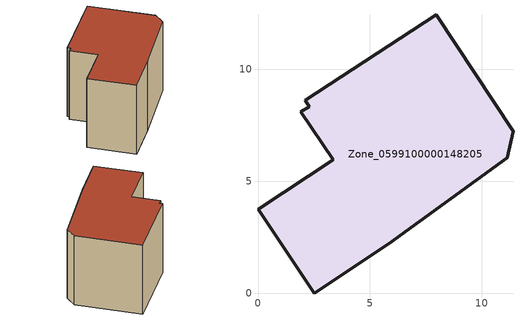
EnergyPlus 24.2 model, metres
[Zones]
Zone_0599100000148205
 floor ground (C_G): 7.96,12.44 11.39,7.24 11.14,6.05 5.84,2.22 2.51,0 0,3.75 3.35,5.96 1.92,8.11 2.3,8.34 2.12,8.62 z0
 wall outside (C_F): 3.35,5.96 0,3.75 2.51,0 5.84,2.22 11.14,6.05 11.39,7.24 7.96,12.44 2.12,8.62 2.3,8.34 1.92,8.11 3.35,5.96 z0:7.17
 roof outside (C_R): 1.92,8.11 3.35,5.96 0,3.75 2.51,0 5.84,2.22 11.14,6.05 11.39,7.24 7.96,12.44 2.12,8.62 2.3,8.34 z7.17
[BUILDING]
Pand.0599100000148205: North Axis=0; Terrain=City; Loads Convergence Tolerance Value=0.04; Temperature Convergence Tolerance Value=0.4; Solar Distribution=FullExterior; Maximum Number of Warmup Days=25; Minimum Number of Warmup Days=1
[Site:Location]
Rotterdam.The.Hague.AP_ZH_NLD Design_Conditions: Latitude=51.96; Longitude=4.45; Time Zone=1; Elevation=-4.5
[SITE:GROUNDTEMPERATURE:BUILDINGSURFACE]
18, 18, 18, 18, 18, 18, 18, 18, 18, 18, 18, 18
[MATERIAL] Thermal Absorptance=0.9; Solar Absorptance=0.7; Visible Absorptance=0.7
Name | Roughness | Thickness | Conductivity | Density | Specific Heat
G.TC.1975-1991 | MediumSmooth | 0.15 | 0.288461 | 540 | 1210
F.TC.1975-1991 | Rough | 0.3 | 0.230769 | 1920 | 840
R.TC.1975-1991 | MediumRough | 0.2 | 0.153846 | 1500 | 1000
[CONSTRUCTION]
C_G: G.TC.1975-1991
C_F: F.TC.1975-1991
C_R: R.TC.1975-1991
[ZONE]
Zone_0599100000148205: Type=1; Multiplier=1; Ceiling Height=Autocalculate; Volume=Autocalculate; Floor Area=autocalculate; Part of Total Floor Area=Yes
[ZONEINFILTRATION:DESIGNFLOWRATE]
Infil_Zone_0599100000148205: Zone or ZoneList or Space or SpaceList=Zone_0599100000148205; Schedule=AlwaysOn; Design Flow Rate Calculation Method=Flow/Area; Flow Rate per Floor Area=0.003; Constant Term Coefficient=1; Temperature Term Coefficient=0; Velocity Term Coefficient=0; Velocity Squared Term Coefficient=0
[HVACTEMPLATE:ZONE:IDEALLOADSAIRSYSTEM]
Zone_0599100000148205: Maximum Heating Supply Air Temperature=50; Minimum Cooling Supply Air Temperature=13; Maximum Heating Supply Air Humidity Ratio=0.0156; Minimum Cooling Supply Air Humidity Ratio=0.0077; Heating Limit=NoLimit; Cooling Limit=NoLimit; Dehumidification Control Type=ConstantSensibleHeatRatio; Cooling Sensible Heat Ratio=0.7; Dehumidification Setpoint=60; Humidification Control Type=None; Humidification Setpoint=30; Outdoor Air Method=None; Outdoor Air Flow Rate per Person=0.00944; Outdoor Air Flow Rate per Zone Floor Area=0; Outdoor Air Flow Rate per Zone=0; Demand Controlled Ventilation Type=None; Outdoor Air Economizer Type=NoEconomizer; Heat Recovery Type=None; Sensible Heat Recovery Effectiveness=0.7; Latent Heat Recovery Effectiveness=0.65
[ZONECONTROL:THERMOSTAT]
ThermostatControl_Zone_0599100000148205: Zone or ZoneList=Zone_0599100000148205; Control Type Schedule=DualSetpointControlType; Control 1=Thermostat_Zone_0599100000148205; Temperature Difference Between Cutout And Setpoint=0
[THERMOSTATSETPOINT:DUALSETPOINT]
Thermostat_Zone_0599100000148205: Heating Setpoint Temperature Schedule=HeatingSetpoint_Zone_0599100000148205; Cooling Setpoint Temperature Schedule=CoolingSetpoint_Zone_0599100000148205
[SCHEDULE:COMPACT]
HeatingSetpoint_Zone_0599100000148205: Through: 12/31, For: AllDays, Until: 24:00, 21
CoolingSetpoint_Zone_0599100000148205: Through: 12/31, For: AllDays, Until: 24:00, 24
DualSetpointControlType: Through: 12/31, For: AllDays, Until: 24:00, 4
AlwaysOn: Through: 12/31, For: AllDays, Until: 24:00, 1
